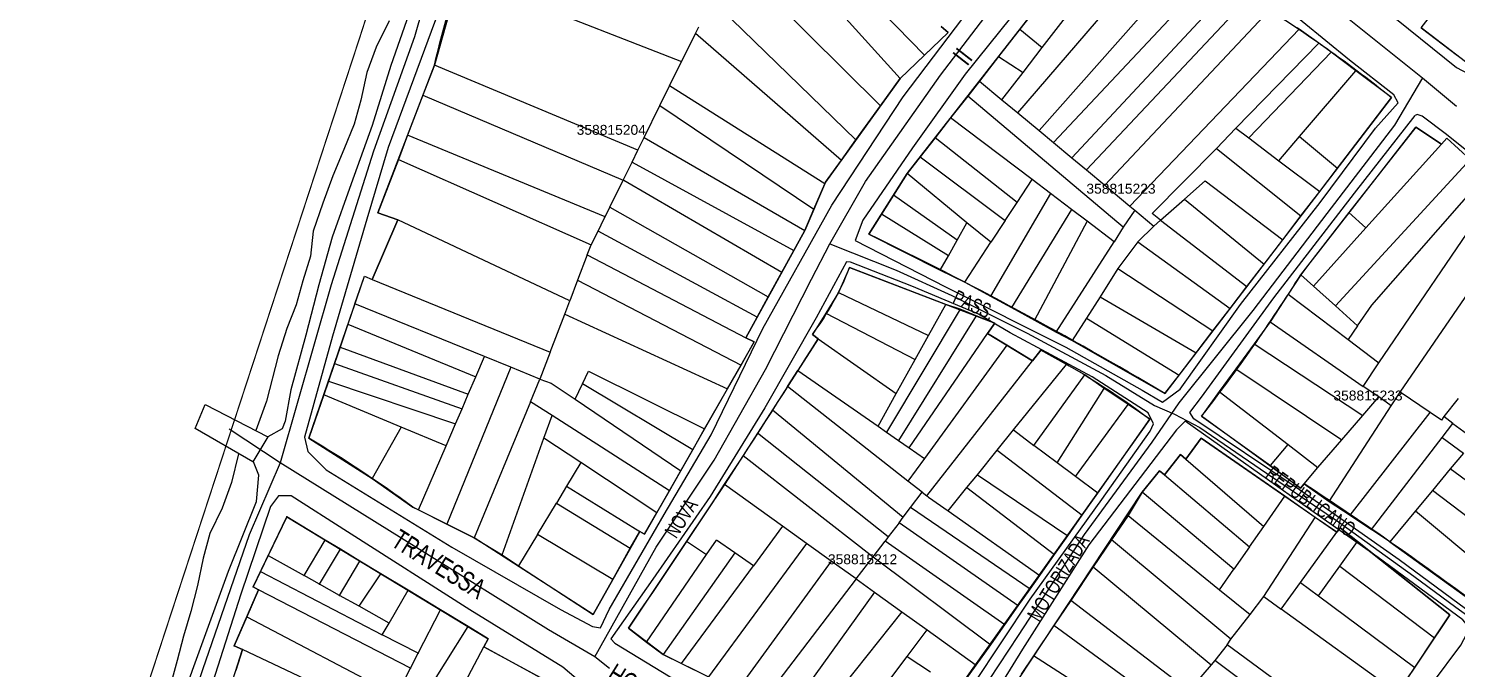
# Model space of a CAD drawing. Extents: x 201512 to 203323, y 4836571 to 4838029.
# Drawn here: x 201658.3 to 201946.7, y 4837150.5 to 4837279.7 of the extents above; entities that cross this region are included whole.
import ezdxf

# ---------------------------------------------------------------- set-up
doc = ezdxf.new("R2010")
doc.units = 0
doc.header["$LTSCALE"] = 1.5
doc.header["$MEASUREMENT"] = 0
for name, color, linetype in [('CD-MALHA-LOTES', 40, 'CONTINUOUS'), ('CD_TXT_QUADRA', 7, 'CONTINUOUS'), ('HD-CANAIS', 7, 'CONTINUOUS'), ('LM-LIM-SETOR-FISCAL', 7, 'CONTINUOUS'), ('RU-QUADRAS', 6, 'CONTINUOUS'), ('SV-EIXO-RUA-N-PAV', 6, 'CONTINUOUS'), ('SV-EIXO-RUA-PAV', 20, 'CONTINUOUS'), ('SV-PONTE-BUEIRO', 249, 'CONTINUOUS'), ('SV-RUA-NAO-PAV-S-GUIA-C-GUIA', 7, 'CONTINUOUS'), ('SV-RUA-PAVIM-S-GUIA-C-GUIA', 7, 'CONTINUOUS'), ('SV-TXT-RUA-N-PAV-S-GUIA-C-GUIA', 7, 'CONTINUOUS')]:
    doc.layers.add(name, color=color, linetype=linetype)
doc.styles.add('ARIAL', font='arial.ttf')
doc.styles.add('MONOTXT', font='arial.ttf', dxfattribs={"height": 0.2})
doc.linetypes.add('Limite', pattern='A,20,-3,[130,ltypeshp.shx,S=6.35,R=0,X=0,Y=0],-3,20', length=46)

msp = doc.modelspace()

# ---------------------------------------------------------------- linework, layer by layer
at = {"layer": 'CD-MALHA-LOTES', "linetype": 'Continuous'}
for p, q in [((201858.11, 4837262.69), (201890.29, 4837300.17)), ((201797.21, 4837297.03), (201830.34, 4837264.13)), ((201839.23, 4837274.39), (201815.98, 4837298.23)), ((201812.33, 4837294.02), (201834.3, 4837269.63)), ((201862.38, 4837259.13), (201895.09, 4837296.05)), ((201899.01, 4837292.58), (201865.29, 4837256.71)), ((201745.38, 4837290.56), (201740.25, 4837272.38)), ((201745.38, 4837290.56), (201790.18, 4837273.1)), ((201825.4, 4837257.27), (201791.78, 4837289.9)), ((201865.39, 4837288.38), (201858.51, 4837279.6)), ((201869, 4837253.66), (201902.04, 4837289.07)), ((201863.04, 4837275.92), (201870.1, 4837284.98)), ((201904.77, 4837286.07), (201871.96, 4837251.18)), ((201875.64, 4837248.14), (201908.94, 4837283.45)), ((201793.59, 4837280.02), (201792.98, 4837278.78)), ((201844.01, 4837278.96), (201842.63, 4837280.18)), ((201858.51, 4837279.6), (201854.2, 4837274.08)), ((201858.51, 4837279.6), (201863.04, 4837275.92)), ((201914.89, 4837279.59), (201880.74, 4837243.86)), ((201914.89, 4837279.59), (201914.5, 4837279.88)), ((201918.89, 4837276.76), (201914.89, 4837279.59)), ((201939.53, 4837279.92), (201946.89, 4837274.28)), ((201792.98, 4837278.78), (201790.18, 4837273.1)), ((201792.98, 4837278.78), (201822.5, 4837253.17)), ((201839.23, 4837274.39), (201844.01, 4837278.96)), ((201902.14, 4837259.65), (201918.89, 4837276.76)), ((201921.38, 4837274.99), (201918.89, 4837276.76)), ((201834.3, 4837269.63), (201839.23, 4837274.39)), ((201854.2, 4837274.08), (201850.35, 4837269.14)), ((201854.2, 4837274.08), (201859.15, 4837270.89)), ((201859.15, 4837270.89), (201863.04, 4837275.92)), ((201904.73, 4837257.7), (201921.38, 4837274.99)), ((201926.37, 4837271.2), (201921.38, 4837274.99)), ((201740.25, 4837272.38), (201737.93, 4837266.29)), ((201781.37, 4837255.19), (201740.25, 4837272.38)), ((201787.75, 4837268.15), (201790.18, 4837273.1)), ((201854.87, 4837265.36), (201859.15, 4837270.89)), ((201914.98, 4837257.94), (201926.37, 4837271.2)), ((201933.59, 4837265.81), (201926.37, 4837271.2)), ((201785.81, 4837264.21), (201787.75, 4837268.15)), ((201819.09, 4837248.37), (201787.75, 4837268.15)), ((201830.34, 4837264.13), (201834.3, 4837269.63)), ((201850.35, 4837269.14), (201847.97, 4837266.1)), ((201850.35, 4837269.14), (201854.87, 4837265.36)), ((201737.93, 4837266.29), (201734.84, 4837258.18)), ((201737.93, 4837266.29), (201778.39, 4837249.15)), ((201847.97, 4837266.1), (201844.52, 4837261.69)), ((201879.36, 4837239.66), (201847.97, 4837266.1)), ((201854.87, 4837265.36), (201858.11, 4837262.69)), ((201922.68, 4837251.57), (201933.59, 4837265.81)), ((201782.63, 4837257.76), (201785.81, 4837264.21)), ((201785.81, 4837264.21), (201816.92, 4837243.25)), ((201825.4, 4837257.27), (201830.34, 4837264.13)), ((201858.11, 4837262.69), (201862.38, 4837259.13)), ((201844.52, 4837261.69), (201841.4, 4837257.7)), ((201860.97, 4837249.23), (201844.52, 4837261.69)), ((201862.38, 4837259.13), (201865.29, 4837256.71)), ((201898.2, 4837255.55), (201902.14, 4837259.65)), ((201902.14, 4837259.65), (201904.73, 4837257.7)), ((201938.48, 4837259.8), (201924.95, 4837242.59)), ((201943.64, 4837256.38), (201938.48, 4837259.8)), ((201734.84, 4837258.18), (201732.98, 4837253.32)), ((201774.74, 4837241.72), (201734.84, 4837258.18)), ((201781.37, 4837255.19), (201782.63, 4837257.76)), ((201782.63, 4837257.76), (201815.08, 4837238.95)), ((201822.5, 4837253.17), (201825.4, 4837257.27)), ((201841.4, 4837257.7), (201838.36, 4837253.83)), ((201857.93, 4837244.65), (201841.4, 4837257.7)), ((201865.29, 4837256.71), (201869, 4837253.66)), ((201904.73, 4837257.7), (201910.82, 4837253.06)), ((201910.82, 4837253.06), (201914.98, 4837257.94)), ((201914.98, 4837257.94), (201922.68, 4837251.57)), ((201928.4, 4837239.49), (201943.64, 4837256.38)), ((201944.75, 4837257.61), (201943.64, 4837256.38)), ((201949.46, 4837253.33), (201944.75, 4837257.61)), ((201732.98, 4837253.32), (201728.86, 4837242.5)), ((201732.98, 4837253.32), (201771.93, 4837236.05)), ((201780.19, 4837252.79), (201781.37, 4837255.19)), ((201819.24, 4837248.73), (201822.5, 4837253.17)), ((201838.36, 4837253.83), (201835.75, 4837250.5)), ((201838.36, 4837253.83), (201855.52, 4837240.96)), ((201869, 4837253.66), (201871.96, 4837251.18)), ((201885.26, 4837242.41), (201898.2, 4837255.55)), ((201898.2, 4837255.55), (201915.28, 4837241.93)), ((201778.39, 4837249.15), (201780.19, 4837252.79)), ((201780.19, 4837252.79), (201812.87, 4837234.95)), ((201835.75, 4837250.5), (201833.01, 4837246.13)), ((201847.82, 4837240.48), (201835.75, 4837250.5)), ((201871.96, 4837251.18), (201875.64, 4837248.14)), ((201910.82, 4837253.06), (201919.08, 4837246.87)), ((201919.08, 4837246.87), (201922.68, 4837251.57)), ((201922.24, 4837223.77), (201948.72, 4837252.52)), ((201775.7, 4837243.68), (201778.39, 4837249.15)), ((201778.5, 4837249.11), (201778.39, 4837249.15)), ((201778.5, 4837249.11), (201810.43, 4837230.53)), ((201816.92, 4837243.25), (201819.09, 4837248.37)), ((201819.09, 4837248.37), (201819.24, 4837248.73)), ((201857.93, 4837244.65), (201860.97, 4837249.23)), ((201864.7, 4837246.42), (201860.97, 4837249.23)), ((201875.64, 4837248.14), (201880.74, 4837243.86)), ((201891.78, 4837245.31), (201895.92, 4837248.96)), ((201895.92, 4837248.96), (201911.6, 4837237.11)), ((201929.62, 4837223.89), (201952.07, 4837249.56)), ((201833.01, 4837246.13), (201830.58, 4837242.27)), ((201845.87, 4837237.04), (201833.01, 4837246.13)), ((201864.7, 4837246.42), (201852.55, 4837225.7)), ((201855.52, 4837240.96), (201857.93, 4837244.65)), ((201868.91, 4837243.23), (201864.7, 4837246.42)), ((201886.9, 4837241.08), (201891.78, 4837245.31)), ((201891.78, 4837245.31), (201907.82, 4837232.18)), ((201915.28, 4837241.93), (201919.08, 4837246.87)), ((201931.04, 4837212.21), (201954.71, 4837247.08)), ((201728.86, 4837242.5), (201732.9, 4837241.09)), ((201774.56, 4837241.37), (201774.74, 4837241.72)), ((201774.74, 4837241.72), (201775.7, 4837243.68)), ((201775.7, 4837243.68), (201807.69, 4837225.57)), ((201815.08, 4837238.95), (201816.92, 4837243.25)), ((201830.58, 4837242.27), (201828.02, 4837238.22)), ((201844.06, 4837233.85), (201830.58, 4837242.27)), ((201868.91, 4837243.23), (201856.81, 4837223.42)), ((201872.08, 4837240.83), (201868.91, 4837243.23)), ((201881.7, 4837243.06), (201879.36, 4837239.66)), ((201880.74, 4837243.86), (201881.7, 4837243.06)), ((201881.7, 4837243.06), (201885.54, 4837239.82)), ((201886.9, 4837241.08), (201885.26, 4837242.41)), ((201911.6, 4837237.11), (201915.28, 4837241.93)), ((201924.95, 4837242.59), (201916.61, 4837231.85)), ((201924.95, 4837242.59), (201928.4, 4837239.49)), ((201935.3, 4837206.35), (201959.74, 4837241.95)), ((201732.9, 4837241.09), (201727.71, 4837229.07)), ((201767.61, 4837224.79), (201732.9, 4837241.09)), ((201771.93, 4837236.05), (201773.33, 4837238.85)), ((201773.33, 4837238.85), (201774.56, 4837241.37)), ((201805.43, 4837221.47), (201773.33, 4837238.85)), ((201812.87, 4837234.95), (201815.08, 4837238.95)), ((201845.87, 4837237.04), (201847.82, 4837240.48)), ((201852.64, 4837236.63), (201847.82, 4837240.48)), ((201855.52, 4837240.96), (201852.64, 4837236.63)), ((201872.08, 4837240.83), (201861.47, 4837220.84)), ((201877.54, 4837236.69), (201872.08, 4837240.83)), ((201879.36, 4837239.66), (201877.54, 4837236.69)), ((201885.54, 4837239.82), (201882.35, 4837236.67)), ((201885.54, 4837239.82), (201886.9, 4837241.08)), ((201886.9, 4837241.08), (201904.35, 4837227.65)), ((201917.79, 4837227.73), (201928.4, 4837239.49)), ((201771.14, 4837234.04), (201771.93, 4837236.05)), ((201828.02, 4837238.22), (201842.43, 4837230.98)), ((201844.06, 4837233.85), (201845.87, 4837237.04)), ((201847.38, 4837228.51), (201852.64, 4837236.63)), ((201865.85, 4837218.46), (201877.54, 4837236.69)), ((201882.35, 4837236.67), (201878.3, 4837231.31)), ((201882.35, 4837236.67), (201900.97, 4837223.23)), ((201907.82, 4837232.18), (201911.6, 4837237.11)), ((201771.14, 4837234.04), (201769.19, 4837228.92)), ((201771.14, 4837234.04), (201803.13, 4837217.31)), ((201810.43, 4837230.53), (201812.87, 4837234.95)), ((201842.43, 4837230.98), (201844.06, 4837233.85)), ((201807.69, 4837225.57), (201810.43, 4837230.53)), ((201824.12, 4837231.49), (201821.86, 4837226.46)), ((201843.54, 4837224.04), (201824.12, 4837231.49)), ((201842.43, 4837230.98), (201847.38, 4837228.51)), ((201878.3, 4837231.31), (201874.7, 4837225.6)), ((201878.3, 4837231.31), (201897.49, 4837218.69)), ((201904.35, 4837227.65), (201907.82, 4837232.18)), ((201916.61, 4837231.85), (201915.23, 4837230.01)), ((201724.19, 4837224.15), (201726.11, 4837229.74)), ((201726.11, 4837229.74), (201727.71, 4837229.07)), ((201727.71, 4837229.07), (201763.64, 4837214.41)), ((201769.19, 4837228.92), (201767.61, 4837224.79)), ((201769.19, 4837228.92), (201802.2, 4837211.79)), ((201847.38, 4837228.51), (201852.55, 4837225.7)), ((201900.97, 4837223.23), (201904.35, 4837227.65)), ((201915.23, 4837230.01), (201912.72, 4837226.1)), ((201915.23, 4837230.01), (201917.79, 4837227.73)), ((201917.79, 4837227.73), (201922.24, 4837223.77)), ((201766.57, 4837222.09), (201767.61, 4837224.79)), ((201805.43, 4837221.47), (201807.69, 4837225.57)), ((201821.86, 4837226.46), (201819.29, 4837222.29)), ((201821.86, 4837226.46), (201840.07, 4837217.74)), ((201852.55, 4837225.7), (201856.81, 4837223.42)), ((201874.7, 4837225.6), (201871.99, 4837221.28)), ((201874.7, 4837225.6), (201894.1, 4837214.26)), ((201912.72, 4837226.1), (201909.04, 4837220.49)), ((201912.72, 4837226.1), (201924.81, 4837216.93)), ((201724.19, 4837224.15), (201722.8, 4837220.08)), ((201750.38, 4837213.51), (201724.19, 4837224.15)), ((201763.64, 4837214.41), (201766.57, 4837222.09)), ((201766.57, 4837222.09), (201799.44, 4837206.96)), ((201803.13, 4837217.31), (201805.43, 4837221.47)), ((201819.29, 4837222.29), (201816.61, 4837217.97)), ((201819.29, 4837222.29), (201837.36, 4837212.9)), ((201846.48, 4837223.07), (201831.6, 4837198.21)), ((201849.71, 4837221.73), (201834.01, 4837196.53)), ((201840.07, 4837217.74), (201843.54, 4837224.04)), ((201846.48, 4837223.07), (201843.54, 4837224.04)), ((201849.71, 4837221.73), (201846.48, 4837223.07)), ((201853.45, 4837220.28), (201849.71, 4837221.73)), ((201856.81, 4837223.42), (201861.47, 4837220.84)), ((201897.49, 4837218.69), (201900.97, 4837223.23)), ((201922.24, 4837223.77), (201926.68, 4837219.74)), ((201926.68, 4837219.74), (201929.62, 4837223.89)), ((201722.8, 4837220.08), (201721.19, 4837215.38)), ((201722.8, 4837220.08), (201748.62, 4837209.43)), ((201851.98, 4837218.14), (201853.45, 4837220.28)), ((201861.47, 4837220.84), (201865.85, 4837218.46)), ((201871.99, 4837221.28), (201869.07, 4837216.72)), ((201871.99, 4837221.28), (201890.65, 4837209.77)), ((201894.1, 4837214.26), (201897.49, 4837218.69)), ((201909.04, 4837220.49), (201905.82, 4837216.07)), ((201909.04, 4837220.49), (201927.82, 4837207.46)), ((201926.68, 4837219.74), (201924.81, 4837216.93)), ((201802.2, 4837211.79), (201804.87, 4837216.48)), ((201804.87, 4837216.48), (201803.13, 4837217.31)), ((201817.78, 4837217.1), (201813.64, 4837210.66)), ((201816.61, 4837217.97), (201817.78, 4837217.1)), ((201817.78, 4837217.1), (201833.53, 4837206.03)), ((201836.18, 4837195.06), (201851.98, 4837218.14)), ((201837.36, 4837212.9), (201840.07, 4837217.74)), ((201855.9, 4837215.79), (201839.24, 4837192.95)), ((201855.9, 4837215.79), (201851.98, 4837218.14)), ((201861.03, 4837212.63), (201855.9, 4837215.79)), ((201865.85, 4837218.46), (201869.07, 4837216.72)), ((201869.07, 4837216.72), (201887.79, 4837206.04)), ((201905.82, 4837216.07), (201902.16, 4837211.03)), ((201905.82, 4837216.07), (201927.81, 4837201.62)), ((201924.81, 4837216.93), (201931.04, 4837212.21)), ((201721.19, 4837215.38), (201720.06, 4837212.09)), ((201721.19, 4837215.38), (201747.1, 4837205.91)), ((201748.62, 4837209.43), (201750.38, 4837213.51)), ((201755.72, 4837211.34), (201750.38, 4837213.51)), ((201763.64, 4837214.41), (201761.56, 4837208.97)), ((201833.53, 4837206.03), (201837.36, 4837212.9)), ((201862.76, 4837214.83), (201861.03, 4837212.63)), ((201867.93, 4837211.92), (201862.76, 4837214.83)), ((201890.65, 4837209.77), (201894.1, 4837214.26)), ((201720.06, 4837212.09), (201718.84, 4837208.52)), ((201720.06, 4837212.09), (201745.83, 4837202.95)), ((201755.72, 4837211.34), (201742.76, 4837179.68)), ((201761.56, 4837208.97), (201755.72, 4837211.34)), ((201770.15, 4837208.02), (201771.37, 4837210.59)), ((201771.37, 4837210.59), (201794.84, 4837198.89)), ((201799.44, 4837206.96), (201802.2, 4837211.79)), ((201811.58, 4837207.47), (201813.64, 4837210.66)), ((201813.64, 4837210.66), (201829.86, 4837199.43)), ((201839.73, 4837185.37), (201861.03, 4837212.63)), ((201857.24, 4837198.71), (201867.93, 4837211.92)), ((201871.62, 4837209.79), (201867.93, 4837211.92)), ((201902.16, 4837211.03), (201898.79, 4837206.42)), ((201902.16, 4837211.03), (201923.54, 4837196.68)), ((201927.82, 4837207.46), (201931.04, 4837212.21)), ((201718.84, 4837208.52), (201717.9, 4837205.78)), ((201718.84, 4837208.52), (201744.53, 4837199.94)), ((201747.1, 4837205.91), (201748.62, 4837209.43)), ((201759.66, 4837204.38), (201761.56, 4837208.97)), ((201761.56, 4837208.97), (201763.83, 4837208.14)), ((201763.83, 4837208.14), (201768.67, 4837204.87)), ((201768.67, 4837204.87), (201770.15, 4837208.02)), ((201792.44, 4837194.68), (201770.15, 4837208.02)), ((201811.58, 4837207.47), (201808.53, 4837202.76)), ((201835.88, 4837188.37), (201811.58, 4837207.47)), ((201861.36, 4837195.58), (201871.62, 4837209.79)), ((201866.03, 4837192.08), (201875.53, 4837207.07)), ((201875.53, 4837207.07), (201871.62, 4837209.79)), ((201880.37, 4837203.86), (201875.53, 4837207.07)), ((201887.79, 4837206.04), (201890.65, 4837209.77)), ((201931, 4837205.35), (201927.82, 4837207.46)), ((201717.9, 4837205.78), (201714.89, 4837197.01)), ((201733.55, 4837199.26), (201717.9, 4837205.78)), ((201745.83, 4837202.95), (201747.1, 4837205.91)), ((201759.66, 4837204.38), (201748.28, 4837176.91)), ((201764.02, 4837201.59), (201759.66, 4837204.38)), ((201768.67, 4837204.87), (201790.03, 4837190.45)), ((201794.84, 4837198.89), (201799.44, 4837206.96)), ((201829.86, 4837199.43), (201833.53, 4837206.03)), ((201898.79, 4837206.42), (201895.2, 4837201.45)), ((201898.79, 4837206.42), (201912.7, 4837195.73)), ((201927.81, 4837201.62), (201931, 4837205.35)), ((201933.47, 4837203.53), (201931, 4837205.35)), ((201933.47, 4837203.53), (201935.3, 4837206.35)), ((201941.39, 4837202.2), (201935.3, 4837206.35)), ((201947.03, 4837205.06), (201944.17, 4837201.38)), ((201744.53, 4837199.94), (201745.83, 4837202.95)), ((201762.39, 4837197.03), (201764.02, 4837201.59)), ((201787.71, 4837186.39), (201764.02, 4837201.59)), ((201808.53, 4837202.76), (201805.51, 4837198.03)), ((201808.53, 4837202.76), (201834.96, 4837181.09)), ((201869.77, 4837189.26), (201880.37, 4837203.86)), ((201884.79, 4837200.86), (201880.37, 4837203.86)), ((201895.2, 4837201.45), (201909.11, 4837191.5)), ((201920.98, 4837184.27), (201933.47, 4837203.53)), ((201923.54, 4837196.68), (201927.81, 4837201.62)), ((201925.2, 4837181.5), (201941.39, 4837202.2)), ((201943.64, 4837200.66), (201941.39, 4837202.2)), ((201944.17, 4837201.38), (201943.64, 4837200.66)), ((201945.98, 4837200.01), (201944.17, 4837201.38)), ((201733.55, 4837199.26), (201727.68, 4837188.91)), ((201742.61, 4837195.49), (201733.55, 4837199.26)), ((201742.61, 4837195.49), (201744.53, 4837199.94)), ((201792.44, 4837194.68), (201794.84, 4837198.89)), ((201829.86, 4837199.43), (201831.6, 4837198.21)), ((201853.91, 4837194.59), (201857.24, 4837198.71)), ((201857.24, 4837198.71), (201861.36, 4837195.58)), ((201874.23, 4837185.89), (201884.79, 4837200.86)), ((201943.78, 4837197.15), (201945.98, 4837200.01)), ((201945.98, 4837200.01), (201950.39, 4837196.73)), ((201714.89, 4837197.01), (201727.68, 4837188.91)), ((201737.03, 4837182.54), (201742.61, 4837195.49)), ((201753.96, 4837173.45), (201762.39, 4837197.03)), ((201769.85, 4837192.1), (201762.39, 4837197.03)), ((201805.51, 4837198.03), (201802.61, 4837193.53)), ((201831.91, 4837177.08), (201805.51, 4837198.03)), ((201831.6, 4837198.21), (201834.01, 4837196.53)), ((201834.01, 4837196.53), (201836.18, 4837195.06)), ((201866.03, 4837192.08), (201861.36, 4837195.58)), ((201895.14, 4837197.01), (201892.03, 4837192.8)), ((201912.04, 4837185.31), (201895.14, 4837197.01)), ((201909.11, 4837191.5), (201912.7, 4837195.73)), ((201912.7, 4837195.73), (201918.72, 4837191.08)), ((201918.72, 4837191.08), (201923.54, 4837196.68)), ((201929.51, 4837178.58), (201943.78, 4837197.15)), ((201943.78, 4837197.15), (201948.09, 4837194)), ((201790.03, 4837190.45), (201792.44, 4837194.68)), ((201802.61, 4837193.53), (201798.83, 4837187.65)), ((201802.61, 4837193.53), (201828.87, 4837173.09)), ((201839.24, 4837192.95), (201835.88, 4837188.37)), ((201836.18, 4837195.06), (201839.24, 4837192.95)), ((201849.95, 4837189.6), (201853.91, 4837194.59)), ((201853.91, 4837194.59), (201871.11, 4837181.49)), ((201890.92, 4837193.76), (201887.72, 4837189.61)), ((201892.03, 4837192.8), (201890.92, 4837193.76)), ((201892.03, 4837192.8), (201907.75, 4837179.19)), ((201948.09, 4837194), (201945.45, 4837190.82)), ((201769.85, 4837192.1), (201766.96, 4837187.31)), ((201785.18, 4837181.96), (201769.85, 4837192.1)), ((201787.71, 4837186.39), (201790.03, 4837190.45)), ((201869.77, 4837189.26), (201866.03, 4837192.08)), ((201886.72, 4837190.46), (201883.24, 4837186.15)), ((201887.72, 4837189.61), (201886.72, 4837190.46)), ((201909.11, 4837191.5), (201915.17, 4837186.96)), ((201915.9, 4837187.81), (201918.72, 4837191.08)), ((201945.45, 4837190.82), (201941.82, 4837186.45)), ((201963.49, 4837177.43), (201945.45, 4837190.82)), ((201727.68, 4837188.91), (201735.89, 4837183.11)), ((201766.96, 4837187.31), (201764.89, 4837183.89)), ((201766.96, 4837187.31), (201781.72, 4837178.21)), ((201798.83, 4837187.65), (201791.17, 4837176.25)), ((201810.58, 4837179.23), (201798.83, 4837187.65)), ((201838.78, 4837186.09), (201835.88, 4837188.37)), ((201844.02, 4837182.33), (201847.82, 4837187.05)), ((201847.82, 4837187.05), (201849.95, 4837189.6)), ((201847.82, 4837187.05), (201865.48, 4837173.51)), ((201849.95, 4837189.6), (201868.19, 4837177.3)), ((201874.23, 4837185.89), (201869.77, 4837189.26)), ((201887.72, 4837189.61), (201904.87, 4837175.07)), ((201915.17, 4837186.96), (201915.9, 4837187.81)), ((201915.9, 4837187.81), (201920.98, 4837184.27)), ((201785.18, 4837181.96), (201787.71, 4837186.39)), ((201836.44, 4837183.01), (201838.78, 4837186.09)), ((201838.78, 4837186.09), (201839.73, 4837185.37)), ((201839.73, 4837185.37), (201839.92, 4837185.22)), ((201839.92, 4837185.22), (201840.05, 4837185.12)), ((201840.05, 4837185.12), (201844.02, 4837182.33)), ((201871.11, 4837181.49), (201874.23, 4837185.89)), ((201883.24, 4837186.15), (201880.35, 4837181.39)), ((201901.7, 4837170.56), (201883.24, 4837186.15)), ((201907.75, 4837179.19), (201912.04, 4837185.31)), ((201918.15, 4837181.04), (201912.04, 4837185.31)), ((201920.98, 4837184.27), (201925.2, 4837181.5)), ((201941.82, 4837186.45), (201938.44, 4837182.37)), ((201960.17, 4837172.49), (201941.82, 4837186.45)), ((201710.45, 4837181.13), (201706.69, 4837173.34)), ((201718.19, 4837176.45), (201710.45, 4837181.13)), ((201735.89, 4837183.11), (201737.03, 4837182.54)), ((201737.03, 4837182.54), (201742.76, 4837179.68)), ((201761.06, 4837177.56), (201764.89, 4837183.89)), ((201764.89, 4837183.89), (201779.8, 4837174.79)), ((201782.72, 4837177.64), (201785.18, 4837181.96)), ((201834.1, 4837179.96), (201834.96, 4837181.09)), ((201834.96, 4837181.09), (201836.44, 4837183.01)), ((201860.58, 4837166.54), (201836.44, 4837183.01)), ((201844.02, 4837182.33), (201862.53, 4837169.32)), ((201868.19, 4837177.3), (201871.11, 4837181.49)), ((201880.35, 4837181.39), (201877.04, 4837176.48)), ((201880.35, 4837181.39), (201898.84, 4837166.41)), ((201925.2, 4837181.5), (201929.51, 4837178.58)), ((201938.44, 4837182.37), (201933.23, 4837176.09)), ((201938.44, 4837182.37), (201955.5, 4837168.1)), ((201742.76, 4837179.68), (201748.28, 4837176.91)), ((201779.8, 4837174.79), (201781.72, 4837178.21)), ((201781.72, 4837178.21), (201782.72, 4837177.64)), ((201810.58, 4837179.23), (201804.71, 4837171.28)), ((201815.39, 4837175.78), (201810.58, 4837179.23)), ((201834.1, 4837179.96), (201831.91, 4837177.08)), ((201858.18, 4837163.14), (201834.1, 4837179.96)), ((201904.87, 4837175.07), (201907.75, 4837179.19)), ((201907.77, 4837165.07), (201918.15, 4837181.04)), ((201922.53, 4837178.02), (201918.15, 4837181.04)), ((201923.17, 4837178.91), (201922.53, 4837178.02)), ((201926.7, 4837176.13), (201923.17, 4837178.91)), ((201933.23, 4837176.09), (201929.51, 4837178.58)), ((201713.93, 4837169.29), (201718.19, 4837176.45)), ((201721.26, 4837174.6), (201718.19, 4837176.45)), ((201748.28, 4837176.91), (201753.96, 4837173.45)), ((201761.06, 4837177.56), (201757.27, 4837171.28)), ((201776.28, 4837168.5), (201761.06, 4837177.56)), ((201791.17, 4837176.25), (201779.44, 4837158.65)), ((201791.17, 4837176.25), (201795.23, 4837173.54)), ((201795.23, 4837173.54), (201797.2, 4837176.41)), ((201815.39, 4837175.78), (201795.65, 4837148.8)), ((201800.95, 4837173.85), (201797.2, 4837176.41)), ((201820.39, 4837172.2), (201815.39, 4837175.78)), ((201828.87, 4837173.09), (201831.29, 4837176.26)), ((201831.91, 4837177.08), (201831.29, 4837176.26)), ((201855.49, 4837159.33), (201831.29, 4837176.26)), ((201865.48, 4837173.51), (201868.19, 4837177.3)), ((201877.04, 4837176.48), (201873.32, 4837171.03)), ((201901.14, 4837156.43), (201877.04, 4837176.48)), ((201915.21, 4837167.91), (201922.53, 4837178.02)), ((201923.14, 4837171.2), (201926.7, 4837176.13)), ((201945.37, 4837161.35), (201926.7, 4837176.13)), ((201933.23, 4837176.09), (201952.08, 4837162.51)), ((201706.69, 4837173.34), (201705.14, 4837170.13)), ((201706.69, 4837173.34), (201713.93, 4837169.29)), ((201717.08, 4837167.53), (201721.26, 4837174.6)), ((201725.21, 4837172.21), (201721.26, 4837174.6)), ((201753.96, 4837173.45), (201757.27, 4837171.28)), ((201776.28, 4837168.5), (201779.8, 4837174.79)), ((201783.12, 4837155.85), (201795.23, 4837173.54)), ((201800.95, 4837173.85), (201786.47, 4837153.36)), ((201804.71, 4837171.28), (201800.95, 4837173.85)), ((201825.43, 4837168.59), (201828.87, 4837173.09)), ((201828.87, 4837173.09), (201852.65, 4837155.31)), ((201862.53, 4837169.32), (201865.48, 4837173.51)), ((201904.87, 4837175.07), (201901.7, 4837170.56)), ((201705.14, 4837170.13), (201703.63, 4837166.99)), ((201705.14, 4837170.13), (201729.73, 4837157.34)), ((201721.07, 4837165.29), (201725.21, 4837172.21)), ((201725.05, 4837163.07), (201729.43, 4837169.66)), ((201729.43, 4837169.66), (201725.21, 4837172.21)), ((201734.97, 4837166.31), (201729.43, 4837169.66)), ((201757.27, 4837171.28), (201772.32, 4837161.42)), ((201790.14, 4837151.54), (201804.71, 4837171.28)), ((201820.39, 4837172.2), (201801.37, 4837146.02)), ((201825.43, 4837168.59), (201820.39, 4837172.2)), ((201873.32, 4837171.03), (201868.77, 4837164.27)), ((201873.32, 4837171.03), (201897.13, 4837151.23)), ((201898.84, 4837166.41), (201901.7, 4837170.56)), ((201918.83, 4837165.22), (201923.14, 4837171.2)), ((201923.14, 4837171.2), (201942.27, 4837156.73)), ((201703.63, 4837166.99), (201704.75, 4837166.41)), ((201717.08, 4837167.53), (201713.93, 4837169.29)), ((201721.07, 4837165.29), (201717.08, 4837167.53)), ((201772.32, 4837161.42), (201776.28, 4837168.5)), ((201825.43, 4837168.59), (201806.27, 4837143.53)), ((201825.43, 4837168.59), (201829.13, 4837165.94)), ((201860.58, 4837166.54), (201862.53, 4837169.32)), ((201911.31, 4837162.52), (201915.21, 4837167.91)), ((201915.21, 4837167.91), (201918.83, 4837165.22)), ((201704.75, 4837166.41), (201702.37, 4837160.94)), ((201735.41, 4837150.56), (201704.75, 4837166.41)), ((201725.05, 4837163.07), (201721.07, 4837165.29)), ((201731.1, 4837159.68), (201734.97, 4837166.31)), ((201741.48, 4837162.37), (201734.97, 4837166.31)), ((201829.13, 4837165.94), (201809.99, 4837139.28)), ((201829.13, 4837165.94), (201834.69, 4837161.95)), ((201858.18, 4837163.14), (201860.58, 4837166.54)), ((201868.77, 4837164.27), (201865.35, 4837159.19)), ((201892.64, 4837146.03), (201868.77, 4837164.27)), ((201898.84, 4837166.41), (201904.99, 4837161.42)), ((201904.99, 4837161.42), (201907.77, 4837165.07)), ((201907.77, 4837165.07), (201911.31, 4837162.52)), ((201918.83, 4837165.22), (201938.26, 4837150.74)), ((201702.37, 4837160.94), (201699.84, 4837155.12)), ((201702.37, 4837160.94), (201732.59, 4837145.05)), ((201731.1, 4837159.68), (201725.05, 4837163.07)), ((201736.97, 4837153.58), (201741.48, 4837162.37)), ((201747.07, 4837159), (201741.48, 4837162.37)), ((201834.69, 4837161.95), (201814.51, 4837136.63)), ((201834.69, 4837161.95), (201839.81, 4837158.3)), ((201855.49, 4837159.33), (201858.18, 4837163.14)), ((201901.14, 4837156.43), (201904.99, 4837161.42)), ((201934.76, 4837145.52), (201911.31, 4837162.52)), ((201942.27, 4837156.73), (201945.37, 4837161.35)), ((201729.73, 4837157.34), (201731.1, 4837159.68)), ((201736.91, 4837142.78), (201747.07, 4837159)), ((201751.13, 4837156.54), (201747.07, 4837159)), ((201779.44, 4837158.65), (201783.12, 4837155.85)), ((201835.74, 4837152.94), (201839.81, 4837158.3)), ((201839.81, 4837158.3), (201849.7, 4837151.2)), ((201852.65, 4837155.31), (201855.49, 4837159.33)), ((201865.35, 4837159.19), (201861.25, 4837153.06)), ((201889.47, 4837141.62), (201865.35, 4837159.19)), ((201699.84, 4837155.12), (201701.52, 4837154.33)), ((201736.97, 4837153.58), (201729.73, 4837157.34)), ((201750.25, 4837154.86), (201751.13, 4837156.54)), ((201783.12, 4837155.85), (201786.47, 4837153.36)), ((201849.7, 4837151.2), (201852.65, 4837155.31)), ((201900.36, 4837155.32), (201897.9, 4837152.13)), ((201900.36, 4837155.32), (201901.14, 4837156.43)), ((201927.81, 4837135.16), (201900.36, 4837155.32)), ((201938.26, 4837150.74), (201942.27, 4837156.73)), ((201701.52, 4837154.33), (201700.15, 4837150.08)), ((201740.24, 4837136.1), (201701.52, 4837154.33)), ((201735.41, 4837150.56), (201736.97, 4837153.58)), ((201742.29, 4837139.95), (201750.25, 4837154.86)), ((201765.41, 4837146.62), (201750.25, 4837154.86)), ((201786.47, 4837153.36), (201790.14, 4837151.54)), ((201820.7, 4837133.12), (201835.74, 4837152.94)), ((201835.74, 4837152.94), (201840.48, 4837149.81)), ((201861.25, 4837153.06), (201858.75, 4837149.35)), ((201886, 4837137.23), (201861.25, 4837153.06)), ((201732.59, 4837145.05), (201735.41, 4837150.56)), ((201790.14, 4837151.54), (201795.65, 4837148.8)), ((201846.07, 4837146.13), (201849.7, 4837151.2)), ((201897.13, 4837151.23), (201893.77, 4837147.35)), ((201897.9, 4837152.13), (201897.13, 4837151.23)), ((201925.39, 4837131.54), (201897.9, 4837152.13)), ((201934.76, 4837145.52), (201938.26, 4837150.74))]:
    msp.add_line(p, q, dxfattribs=at)
for p in [(201710.45, 4837181.13), (201718.19, 4837176.45), (201718.19, 4837176.45), (201706.69, 4837173.34), (201721.26, 4837174.6), (201721.26, 4837174.6), (201705.14, 4837170.13), (201725.21, 4837172.21), (201725.21, 4837172.21), (201729.43, 4837169.66), (201729.43, 4837169.66), (201703.63, 4837166.99), (201713.93, 4837169.29), (201717.08, 4837167.53), (201704.75, 4837166.41), (201721.07, 4837165.29), (201734.97, 4837166.31), (201734.97, 4837166.31), (201702.37, 4837160.94), (201702.37, 4837160.94), (201741.48, 4837162.37), (201741.48, 4837162.37), (201747.07, 4837159), (201747.07, 4837159), (201699.84, 4837155.12), (201729.73, 4837157.34), (201701.52, 4837154.33), (201736.97, 4837153.58), (201735.41, 4837150.56)]:
    msp.add_point(p, dxfattribs=at)
at = {"layer": 'HD-CANAIS'}
for points in [[(201731.101354, 4837281.330597), (201728.51717, 4837275.973871), (201726.636759, 4837270.856455), (201725.39915, 4837265.279882), (201724.073329, 4837260.453949), (201721.992176, 4837255.289562), (201719.758702, 4837249.977576), (201717.722047, 4837244.462842), (201715.783019, 4837238.79679), (201715.25389, 4837233.759188), (201713.675768, 4837228.787142), (201712.349947, 4837223.961208), (201710.424253, 4837219.144196), (201708.688319, 4837213.674945), (201706.367899, 4837204.509833), (201704.183987, 4837198.579483)], [(201700.695534, 4837193.880363), (201699.286264, 4837188.087863), (201697.405069, 4837182.920503), (201694.924001, 4837177.762064), (201693.545837, 4837172.787044), (201692.409776, 4837167.308871), (201691.026906, 4837162.03419), (201689.598752, 4837157.059913), (201688.321351, 4837152.133349), (201686.890061, 4837146.959298)]]:
    msp.add_lwpolyline(points, dxfattribs=at)
at = {"layer": 'LM-LIM-SETOR-FISCAL', "linetype": 'Limite', "ltscale": 0.1}
msp.add_lwpolyline([(201973.300447, 4836584.764242, 0.25, 0.25, 0), (201941.404197, 4836580.12433, 0.25, 0.25, 0), (201887.434822, 4836580.25686, 0.25, 0.25, 0), (201838.30436, 4836580.25686, 0.25, 0.25, 0), (201803.205433, 4836579.432968, 0.25, 0.25, 0), (201735.761423, 4836579.355384, 0.25, 0.25, 0), (201685.729484, 4836579.355384, 0.25, 0.25, 0), (201649.219691, 4836578.453908, 0.25, 0.25, 0), (201562.578387, 4836571.053868, 0.25, 0.25, 0), (201514.19297, 4836580.657803, 0.25, 0.25, 0), (201521.932802, 4836665.191529, 0.25, 0.25, 0), (201553.413772, 4836752.425058, 0.25, 0.25, 0), (201587.604062, 4836863.417118, 0.25, 0.25, 0), (201599.177799, 4836899.57288, 0.25, 0.25, 0), (201622.517934, 4836971.260438, 0.25, 0.25, 0), (201656.736183, 4837068.75325, 0.25, 0.25, 0), (201669.555384, 4837108.126511, 0.25, 0.25, 0), (201725.177148, 4837277.929279, 0.25, 0.25, 0), (201746.699505, 4837344.823903, 0.25, 0.25, 0), (201756.313905, 4837372.751448, 0.25, 0.25, 0), (201773.511591, 4837423.953132, 0.25, 0.25, 0), (201782.944896, 4837447.19949, 0.25, 0.25, 0)], format="xyseb", dxfattribs=at)
at = {"layer": 'RU-QUADRAS', "color": 6, "linetype": 'Continuous'}
for points in [[(201842.63, 4837280.18), (201844.01, 4837278.96), (201834.3, 4837269.63), (201819.24, 4837248.73), (201815.08, 4837238.95), (201803.13, 4837217.31), (201804.87, 4837216.48), (201782.72, 4837177.64), (201781.72, 4837178.21), (201772.32, 4837161.42), (201748.28, 4837176.91), (201735.89, 4837183.11, 0.0252526775), (201714.89, 4837197.01), (201726.11, 4837229.74), (201727.71, 4837229.07), (201732.9, 4837241.09), (201728.86, 4837242.5), (201740.25, 4837272.38, -0.0375433553), (201755.37, 4837319.06)], [(201950.52, 4837271.5), (201939.53, 4837279.92, 0.0133041223), (201968.85, 4837318.19)], [(201952.08, 4837162.51, 0.0161015672), (201915.9, 4837187.81), (201915.17, 4837186.96), (201895.2, 4837201.45, 0.0260176274), (201915.23, 4837230.01), (201938.48, 4837259.8), (201943.64, 4837256.38), (201944.75, 4837257.61), (201949.46, 4837253.33)]]:
    msp.add_lwpolyline(points, format="xyb", dxfattribs=at)
for points in [[(201828.02, 4837238.22), (201835.74, 4837250.5), (201880.87, 4837308.24), (201898.6, 4837293.04), (201904.77, 4837286.07, -0.0327745953), (201933.59, 4837265.81), (201887.79, 4837206.04, 0.0212982765)], [(201779.44, 4837158.65, 0.0087941078), (201817.78, 4837217.1), (201816.61, 4837217.97, 0.066505266), (201824.12, 4837231.49), (201853.45, 4837220.28), (201851.98, 4837218.13), (201861.03, 4837212.63), (201862.76, 4837214.83, -0.039343828), (201884.79, 4837200.86), (201831.98, 4837126.6), (201805.15, 4837142.05), (201806.27, 4837143.53), (201786.47, 4837153.36)], [(201843.25, 4837125.58), (201883.24, 4837186.15), (201886.72, 4837190.46), (201887.72, 4837189.61), (201890.92, 4837193.76), (201892.03, 4837192.8), (201895.14, 4837197.01), (201922.53, 4837178.02), (201923.17, 4837178.91), (201945.37, 4837161.35), (201914.35, 4837115.09), (201910.97, 4837109.29), (201896.08, 4837086.83, 0.0308277434), (201858.85, 4837108.62), (201855.22, 4837112.16), (201843.93, 4837119.09), (201846.37, 4837122.72)]]:
    msp.add_lwpolyline(points, format="xyb", close=True, dxfattribs=at)
msp.add_lwpolyline([(201698.05, 4837143.56), (201701.52, 4837154.33), (201699.84, 4837155.12), (201704.75, 4837166.41), (201703.63, 4837166.99), (201710.45, 4837181.13), (201751.13, 4837156.54), (201750.25, 4837154.86), (201770.63, 4837143.82)], dxfattribs=at)
at = {"layer": 'SV-EIXO-RUA-N-PAV'}
for p, q in [((201709.128926, 4837192.032753), (201698.769982, 4837198.864324)), ((201736.736561, 4837174.877937), (201709.128926, 4837192.032753)), ((201763.328935, 4837158.348217), (201736.736561, 4837174.877937)), ((201772.649908, 4837152.905206), (201763.328935, 4837158.348217)), ((201775.611495, 4837150.498363), (201772.649908, 4837152.905206))]:
    msp.add_line(p, q, dxfattribs=at)
for points in [[(201772.649908, 4837152.905206), (201785.054499, 4837175.007931), (201796.782476, 4837192.599896), (201807.157225, 4837210.868475), (201816.404283, 4837229.137055), (201820.12566, 4837236.241502), (201827.342877, 4837248.871631), (201842.453924, 4837270.297742), (201857.790509, 4837290.370626), (201873.57817, 4837311.909506), (201879.282247, 4837320.189339)], [(201939.801414, 4837269.795052), (201934.20025, 4837260.225188), (201920.49178, 4837242.362636), (201905.537086, 4837222.838452), (201890.582392, 4837204.145085), (201885.182086, 4837196.25233), (201871.473616, 4837177.558962), (201858.180554, 4837157.203962), (201844.472085, 4837136.433553), (201830.73398, 4837116.533994)], [(201820.12566, 4837236.241502), (201833.548004, 4837230.958528), (201844.740946, 4837225.809775), (201859.963348, 4837218.198574), (201875.857326, 4837209.691938), (201885.707115, 4837203.647749), (201889.736575, 4837201.856878), (201894.885328, 4837199.170572), (201908.316859, 4837189.992359), (201922.867684, 4837180.14257), (201938.090086, 4837169.173486), (201946.554757, 4837162.878594), (201955.273192, 4837156.65114)]]:
    msp.add_lwpolyline(points, dxfattribs=at)
at = {"layer": 'SV-EIXO-RUA-PAV'}
for p, q in [((201911.267662, 4837292.806142), (201939.801414, 4837269.795052)), ((201939.801414, 4837269.795052), (201946.729346, 4837264.046043))]:
    msp.add_line(p, q, dxfattribs=at)
msp.add_lwpolyline([(201796.256267, 4837449.332383), (201790.185923, 4837432.855737), (201783.248388, 4837418.547071), (201774.351676, 4837402.569042), (201772.204167, 4837393.531035), (201765.354367, 4837374.979494), (201758.504567, 4837353.003052), (201751.654767, 4837329.028752), (201743.092517, 4837302.057665), (201736.242717, 4837278.083365), (201727.965876, 4837254.96529), (201719.403626, 4837227.994203), (201709.128926, 4837192.032753), (201702.849942, 4837177.476928), (201693.431467, 4837150.220432), (201685.154626, 4837125.675315), (201678.304826, 4837100.987495), (201671.740434, 4837080.438095), (201665.176042, 4837061.030328), (201658.326243, 4837038.48307)], dxfattribs=at)
at = {"layer": 'SV-PONTE-BUEIRO'}
msp.add_lwpolyline([(201706.631418, 4837197.320242), (201703.551262, 4837192.220668), (201691.907299, 4837198.987917), (201693.933756, 4837203.853386)], close=True, dxfattribs=at)
at = {"layer": 'SV-RUA-NAO-PAV-S-GUIA-C-GUIA'}
for points in [[(201714.029846, 4837197.210213), (201714.684202, 4837194.303082), (201718.426918, 4837190.650649), (201743.782239, 4837175.037241), (201765.734571, 4837162.421797), (201772.180636, 4837158.978936), (201773.826363, 4837158.704685), (201775.584832, 4837162.42517), (201786.686886, 4837181.642665), (201796.189067, 4837197.686822), (201806.576578, 4837219.162925), (201820.518254, 4837244.083032), (201834.961964, 4837265.948409), (201850.178835, 4837286.103811), (201864.731937, 4837308.567022), (201869.390786, 4837315.491459)], [(201878.440008, 4837309.062529), (201866.047856, 4837293.660813), (201847.433848, 4837270.508668), (201836.800737, 4837255.680254), (201826.820625, 4837241.041949), (201825.255839, 4837236.918942), (201843.45918, 4837227.556384), (201867.768857, 4837215.405433), (201883.23298, 4837206.733029), (201887.295243, 4837204.324723), (201890.886062, 4837206.918944), (201903.054937, 4837224.022456), (201919.178676, 4837244.613968), (201930.314819, 4837259.634721), (201934.895441, 4837264.761936)], [(201996.901051, 4837217.28158), (201997.216463, 4837215.078862), (201995.113559, 4837211.713185), (201990.001095, 4837207.742849), (201978.363702, 4837195.826771), (201964.324825, 4837177.452235), (201952.965193, 4837160.93615), (201951.605283, 4837160.306958), (201935.146291, 4837172.491019), (201914.325101, 4837187.087847), (201893.642113, 4837200.933292), (201892.862677, 4837202.243718), (201895.160832, 4837205.30676), (201909.826251, 4837225.370453), (201926.108587, 4837246.509113), (201938.355477, 4837262.21272)], [(201843.974456, 4837129.836421), (201838.404032, 4837122.176214), (201838.025083, 4837120.333509), (201847.235255, 4837114.601558), (201868.145442, 4837099.304034), (201883.0236, 4837088.342407), (201892.966567, 4837084.697674), (201895.760482, 4837084.306437), (201898.634193, 4837085.812309), (201902.665716, 4837090.997645), (201908.183014, 4837098.458822), (201923.118202, 4837122.964512), (201936.134543, 4837139.905555), (201947.575328, 4837155.221509), (201949.37908, 4837158.64159), (201947.956058, 4837160.361229), (201930.85348, 4837172.954502), (201916.115878, 4837183.314577), (201900.884657, 4837194.081634), (201891.88464, 4837200.459877), (201890.156763, 4837198.687188), (201872.44178, 4837175.471718), (201859.060397, 4837154.389825), (201843.92682, 4837129.986995)], [(201718.661545, 4837030.490906), (201721.12949, 4837037.997433), (201725.09362, 4837051.626193), (201728.641934, 4837061.064904), (201736.232752, 4837076.388159), (201747.462239, 4837097.352189), (201754.831921, 4837111.329944), (201760.230627, 4837120.791091), (201770.260368, 4837141.772963), (201771.975123, 4837145.89374), (201766.201668, 4837150.775298), (201747.433752, 4837162.394235), (201722.679873, 4837178.098608), (201711.34369, 4837185.360832), (201708.794231, 4837185.398748)]]:
    msp.add_lwpolyline(points, dxfattribs=at)
msp.add_lwpolyline([(201884.802409, 4837198.417132), (201885.475803, 4837199.905772), (201884.41055, 4837202.119642), (201873.125141, 4837209.431066), (201856.563605, 4837218.269656), (201850.123031, 4837222.062122), (201836.661409, 4837227.707435), (201824.287002, 4837232.537296), (201823.488741, 4837232.649078), (201817.361162, 4837221.35043), (201807.025421, 4837203.170598), (201795.943762, 4837185.251634), (201784.381034, 4837168.538749), (201775.892188, 4837156.52589), (201776.727888, 4837155.614269), (201790.992266, 4837146.959707), (201810.806821, 4837135.125384), (201826.613026, 4837125.948341), (201831.471196, 4837123.278422), (201832.264751, 4837122.866979), (201837.275879, 4837129.936042), (201849.14874, 4837147.293732), (201860.619333, 4837164.507539), (201875.086363, 4837184.674093)], close=True, dxfattribs=at)
at = {"layer": 'SV-RUA-PAVIM-S-GUIA-C-GUIA'}
for points in [[(202031.993652, 4837382.311096), (202032.758397, 4837383.248871), (202032.623332, 4837384.200028), (202012.751156, 4837398.732787), (201974.939132, 4837426.670554), (201972.157768, 4837427.860887), (201970.248759, 4837427.289816), (201969.485583, 4837426.451928), (201960.500765, 4837414.696221), (201941.56878, 4837390.399836), (201922.63601, 4837366.053507), (201903.715006, 4837342.456331), (201888.719272, 4837323.646429), (201888.229363, 4837321.106002), (201888.595549, 4837318.952484), (201897.874323, 4837311.221306), (201946.707478, 4837271.879722), (201948.988948, 4837270.696823), (201949.854456, 4837271.683054)], [(201768.693338, 4837398.901917), (201771.413771, 4837396.677007), (201769.806055, 4837393.004235), (201766.316359, 4837384.114159), (201762.350873, 4837373.582639), (201757.385387, 4837359.86886), (201755.365565, 4837349.058628), (201752.014071, 4837339.41717), (201748.098574, 4837328.884906), (201745.013287, 4837317.091417), (201741.918015, 4837307.845789), (201738.324206, 4837295.510356), (201735.122468, 4837282.66954), (201731.459271, 4837272.283389), (201727.668642, 4837260.150704), (201723.433599, 4837248.374313), (201719.614944, 4837237.640789), (201716.913312, 4837227.989666), (201714.303814, 4837217.837621), (201711.230293, 4837206.793284), (201710.130887, 4837200.465328), (201709.506698, 4837198.926001), (201706.631418, 4837197.320242)], [(201869.390786, 4837315.491459), (201869.865792, 4837317.08296), (201867.40868, 4837319.817081), (201840.005004, 4837341.905167), (201808.25168, 4837367.205116), (201778.567319, 4837390.526045), (201776.584216, 4837391.604596), (201774.939273, 4837391.92879), (201773.567596, 4837390.550445), (201768.301178, 4837373.594057), (201757.944766, 4837338.18), (201751.615023, 4837317.193057), (201746.765776, 4837301.329478), (201741.132959, 4837283.329479), (201730.898914, 4837255.706609), (201726.622298, 4837241.283213), (201719.701099, 4837217.657442), (201714.029846, 4837197.210213)], [(201934.895441, 4837264.761936), (201934.070722, 4837266.372766), (201925.080118, 4837273.350331), (201910.713621, 4837285.053676), (201890.718146, 4837301.286744), (201880.840283, 4837309.076787), (201879.246898, 4837309.500125), (201878.440008, 4837309.062529)], [(201977.35397, 4837232.354129), (201970.072147, 4837237.762553), (201955.558034, 4837249.617959), (201944.694503, 4837258.321854), (201939.752827, 4837262.042073), (201938.757746, 4837262.356603), (201938.355477, 4837262.21272)], [(201708.794231, 4837185.398748), (201707.160058, 4837183.225024), (201701.182022, 4837165.529891), (201695.977358, 4837149.321911), (201686.588426, 4837121.386741), (201681.155354, 4837100.186642), (201672.49979, 4837071.191506), (201666.46178, 4837056.044979), (201663.747025, 4837048.741943), (201659.748595, 4837036.112796), (201655.899412, 4837036.170041), (201657.271301, 4837040.745513), (201662.359726, 4837059.103294), (201671.387751, 4837086.344459), (201678.543209, 4837108.967643), (201683.850416, 4837128.521093), (201691.390886, 4837150.189403), (201698.654739, 4837170.163351), (201704.325567, 4837184.216326), (201704.809413, 4837189.554333), (201703.70123, 4837192.218437)]]:
    msp.add_lwpolyline(points, dxfattribs=at)

# ---------------------------------------------------------------- texts
at = {"layer": 'CD_TXT_QUADRA', "color": 7, "linetype": 'Continuous', "style": 'MONOTXT'}
for s, p in [('358815204', (201768.99, 4837258.29)), ('358815223', (201871.94, 4837246.4)), ('358815233', (201921.83, 4837204.64)), ('358815212', (201819.74, 4837171.58))]:
    msp.add_text(s, height=2, dxfattribs=at).set_placement(p)
at = {"layer": 'SV-TXT-RUA-N-PAV-S-GUIA-C-GUIA', "style": 'ARIAL', "width": 0.7}
for s, height, rotation, p in [('II', 4, 52, (201847.838104, 4837271.995383)), ('PASS.', 3, 336, (201844.665794, 4837224.331079)), ('REPUBLICANO', 3, 324, (201907.908996, 4837189.262793)), ('NOVA', 3, 57, (201789.097568, 4837176.576485)), ('TRAVESSA                            HONÓRIO                              JOSÉ                                SANTOS', 4, 328.09620369, (201731.25256, 4837175.427931)), ('MOTORIZADA', 3, 58, (201862.362368, 4837159.754078))]:
    msp.add_text(s, height=height, rotation=rotation, dxfattribs=at).set_placement(p)

doc.saveas('drawing.dxf')
